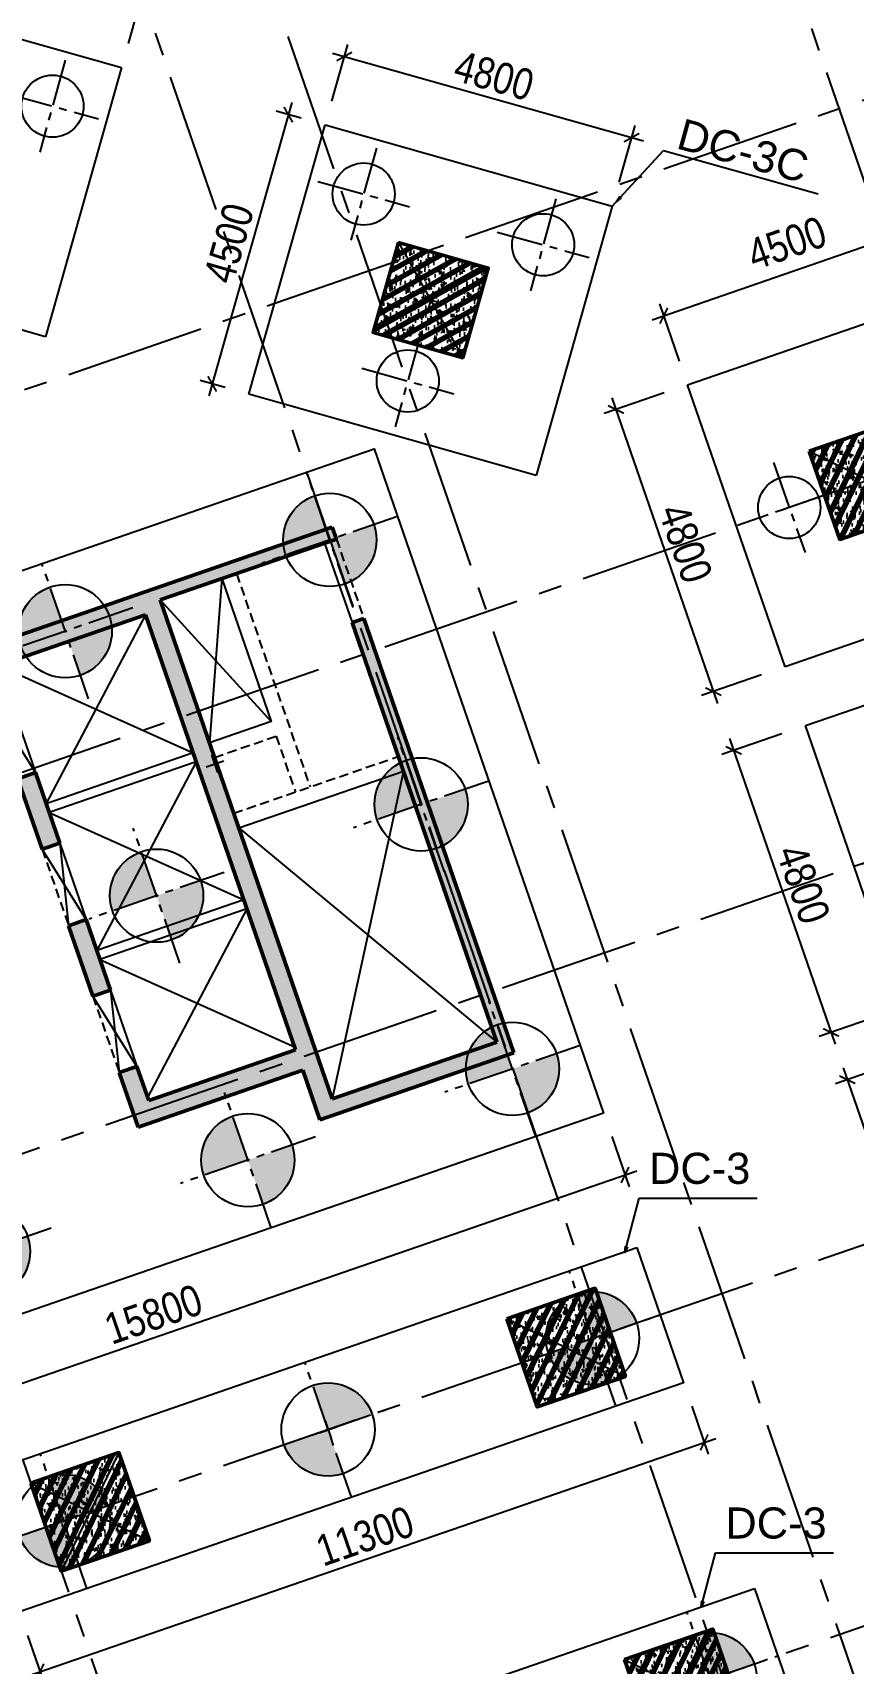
# Model space of a CAD drawing. Header units: millimetres. Extents: x -1534340 to 1713810, y -1348191 to 1114081.
# Drawn here: x 717442 to 730641, y -314126 to -287899 of the extents above; entities that cross this region are included whole.
import ezdxf
from ezdxf.xclip import XClip

# ---------------------------------------------------------------- set-up
doc = ezdxf.new("R2010")
doc.units = ezdxf.units.MM
doc.header["$LTSCALE"] = 100
doc.header["$XCLIPFRAME"] = 0
doc.header["$PDMODE"] = 32
doc.header["$PDSIZE"] = 2.5
for name, pattern in [('CENTER2', [1.125, 0.75, -0.125, 0.125, -0.125]), ('DASHED', [4.5, 3, -1.5]), ('HIDDEN', [0.375, 0.25, -0.125])]:
    doc.linetypes.add(name, pattern=pattern)
for name, color, linetype in [('ccu11-Dim', 8, 'Continuous'), ('ccu11-Khuat', 9, 'DASHED'), ('ccu11-Manh', 8, 'Continuous'), ('ccu11-Thay', 7, 'Continuous'), ('ccu12-Hatch', 250, 'Continuous'), ('ccu12-Manh', 8, 'Continuous'), ('ccu12-Pile', 4, 'Continuous'), ('ccu12-Truc', 13, 'CENTER2'), ('KC2-DIM', 251, 'Continuous'), ('KCS_BORDER', 255, 'Continuous'), ('KCS_CENTER_POINT', 7, 'Continuous'), ('KCS_PILE', 8, 'HIDDEN'), ('xref.asix of  podium$0$xref.asix of  podium$0$KT-Hatch', 251, 'Continuous'), ('Xref_ST_MBDV Cot vach 30.7.2022$0$Xref_ST_MBDV Cot vach 30.7.2022|Xref_ST_MBDV Cot vach 30.7.2022|Xref_ST_MBDV Cot vach 30.7.2022|Xref_ST_MBDV Cot vach 30.7.2022|A-WALL-PATT', 251, 'Continuous')]:
    doc.layers.add(name, color=color, linetype=linetype)
for name, color, linetype, lineweight in [('ccu12-Tencaukien', 9, 'Continuous', 15), ('KT-Net cot vach', 6, 'Continuous', 50), ('xref.asix of  podium$0$xref.asix of  podium$0$ST_MBDV Cot vach 220805$0$KT-Net cot vach', 6, 'Continuous', 50)]:
    doc.layers.add(name, color=color, linetype=linetype, lineweight=lineweight)
doc.styles.add('Arial', font='arial.ttf', dxfattribs={"width": 0.7})
doc.styles.add('Arial Narrow', font='ARIALN.TTF')
doc.dimstyles.new('ccu11-100x2', dxfattribs={"dimscale": 100, "dimtxt": 2.5, "dimasz": 1, "dimexe": 1, "dimexo": 2, "dimgap": 1, "dimtad": 1, "dimdec": 0, "dimlfac": 0.5, "dimrnd": 5, "dimdsep": 46, "dimtxsty": 'Arial', "dimblk": 'ARCHTICK', "dimcen": -1, "dimdle": 1, "dimclrd": 256, "dimclre": 256, "dimclrt": 31, "dimadec": 0, "dimazin": 2, "dimtfac": 0.1, "dimtdec": 0, "dimtmove": 0, "dimatfit": 1, "dimldrblk": 'ARCHTICK', "dimfxl": 1, "dimtvp": 0.8333333333333334, "dimtolj": 1, "dimtzin": 12, "dimarcsym": 0})
doc.dimstyles.new('ccu12-200', dxfattribs={"dimscale": 200, "dimtxt": 2.5, "dimasz": 1, "dimexe": 1, "dimexo": 2, "dimgap": 1, "dimtad": 1, "dimdec": 0, "dimrnd": 5, "dimdsep": 46, "dimtxsty": 'Arial Narrow', "dimblk": 'ARCHTICK', "dimcen": -1, "dimdle": 1, "dimclrd": 256, "dimclre": 256, "dimclrt": 3, "dimadec": 0, "dimazin": 2, "dimtfac": 0.1, "dimtdec": 0, "dimtmove": 0, "dimatfit": 1, "dimldrblk": 'ARCHTICK', "dimfxl": 1, "dimtvp": 0.8333333333333334, "dimtolj": 1, "dimtzin": 12, "dimarcsym": 0})
doc.dimstyles.new('CCU_1-300', dxfattribs={"dimscale": 200, "dimtxt": 2.5, "dimasz": 1, "dimexe": 1, "dimexo": 2, "dimgap": 0.5, "dimtad": 1, "dimdec": 0, "dimrnd": 5, "dimdsep": 46, "dimtxsty": 'Arial Narrow', "dimblk": 'ARCHTICK', "dimcen": -1, "dimdle": 1, "dimclrd": 256, "dimclre": 256, "dimclrt": 3, "dimadec": 0, "dimazin": 2, "dimtfac": 0.1, "dimtdec": 0, "dimtix": 1, "dimtmove": 2, "dimatfit": 1, "dimfxl": 1, "dimtvp": 0.8333333333333334, "dimtolj": 1, "dimtzin": 12, "dimarcsym": 0})
pattern_1 = [(49.99999999999999, (550, -550), (286.9040730403014, -25.10085399303804), [30, -330]), (355, (550, -550), (-55.50053344520001, 300.8768534800047), [24, -264]), (100.4514, (573.908672, -552.091736), (231.4037526856086, 275.7758168243814), [25.496076, -280.4568448]), (46.18420000000001, (550, -470), (426.8964194502578, -66.20760573160723), [45, -495]), (96.6356, (585.574698, -475.5173228), (373.8650822194813, 389.6471483601767), [38.2441152, -420.6852]), (351.1842, (550, -470), (373.8647780534509, 389.6474403701299), [36, -396]), (21, (590, -490), (238.7628208473847, -161.0475562661355), [30, -330]), (326.0000000000001, (590, -490), (97.32613276863269, 290.0600180187412), [24, -264]), (71.4514, (609.8968932, -503.4206424), (336.089051432596, 129.012198683981), [25.496076, -280.4568448]), (37.50000000000001, (550, -550), (4.863942126916267, 133.1575415325246), [0, -260.8, 0, -268, 0, -265]), (7.499999999999999, (550, -550), (105.2278149768594, 157.7646847529441), [0, -152.8, 0, -254.8, 0, -101]), (327.5, (460.8, -550), (213.5289744689636, -9.021948693751902), [0, -100, 0, -312, 0, -414]), (317.5, (420.8, -550), (233.2744677369545, 40.04199293292709), [0, -130, 0, -207.2, 0, -294]), (45, (550, -550), (-120.2081528017131, 120.2081528017131), []), (45, (550, -501), (-120.2081528017131, 120.2081528017131), [])]

# ---------------------------------------------------------------- blocks, each defined once
blk = doc.blocks.new('Xref_ST_MBDV Cot vach 30.7.2022$0$Tuong Vay01-flat-1')
at = {"layer": 'Xref_ST_MBDV Cot vach 30.7.2022$0$Xref_ST_MBDV Cot vach 30.7.2022|Xref_ST_MBDV Cot vach 30.7.2022|Xref_ST_MBDV Cot vach 30.7.2022|Xref_ST_MBDV Cot vach 30.7.2022|A-WALL-PATT'}
h = blk.add_hatch(dxfattribs=at)
h.set_pattern_fill('ACET-2D-VATLIEU04', color=256, scale=50, pattern_type=2)
h.set_pattern_definition([(49.99999999999999, (-11139561.83942936, -1407213.44759845), (-225.902473859489, 189.5546824974008), [37.49999998626113, -412.4999998488724]), (355, (-11139561.83942936, -1407213.44759845), (32.12721218541265, 367.2157156157773), [29.99999999490911, -329.9999999440002]), (100.4514, (-11139531.95358936, -1407216.06226845), (-341.2315265778452, -62.9441868767608), [31.87009499667636, -350.57105596344]), (46.18420000000001, (-11139561.83942936, -1407113.44759845), (-319.1804974675179, 306.2520974436775), [56.24999996954708, -618.749999665018]), (96.6356, (-11139517.37105686, -1407120.34425195), (-516.9959221575409, -60.14402179722674), [47.80514400473094, -525.8565000520404]), (351.1842, (-11139561.83942936, -1407113.44759845), (84.74077420309186, 546.3954293043353), [45.00000000792112, -495.0000000871323]), (21, (-11139511.83942936, -1407138.44759845), (-105.6808218676597, 275.3079533968121), [37.49999999934682, -412.499999992815]), (326.0000000000001, (-11139511.83942936, -1407138.44759845), (206.1288045682013, 305.5985201385338), [30.00000001746614, -330.0000001921275]), (71.4514, (-11139486.96831286, -1407155.22340145), (-328.9637652803212, 110.3801005582791), [31.87009499870726, -350.5710559857798]), (37.50000000000001, (-11139561.83942936, -1407213.44759845), (-78.13452938385308, 101.8269011885859), [0, -325.9999998517854, 0, -334.9999998476936, 0, -331.2499998493985]), (7.499999999999999, (-11139561.83942936, -1407213.44759845), (-23.27934638224542, 176.8241910238285), [0, -191.0000000278261, 0, -318.5000000464012, 0, -126.2500000183929]), (327.5, (-11139673.33942936, -1407213.44759845), (71.94441751949489, 112.9301145330537), [0, -125.0000000614986, 0, -390.0000001918756, 0, -517.5000002546042]), (317.5, (-11139723.33942936, -1407213.44759845), (158.0205495897681, 172.4491691102739), [0, -162.4999999478019, 0, -258.9999999168043, 0, -367.4999998819521]), (45, (-11139561.83942936, -1407213.44759845), (-150.2601910028607, 150.2601910026278), []), (45, (-11139561.83942936, -1407152.19759845), (-150.2601910028607, 150.2601910026278), [])])
h.paths.add_polyline_path([(-82665.42454257607, -118500.0088302612), (-81837.41861176863, -121132.0343658989), (-80902.71611081436, -123728.0834242017), (-79862.87874617614, -126283.8385967175), (-78719.63840653747, -128795.0430432414), (-77474.89874527603, -131257.5152608277), (-76130.7324262727, -133667.1548922951), (-74689.37767251953, -136019.9495540815), (-73153.2345392555, -138311.981517314), (-71524.86091735773, -140539.4342316107), (-69806.96827445179, -142698.5986796832), (-68002.4171395041, -144785.8795539467), (-66114.21234000102, -146797.8012427511), (-64145.497998368, -148731.0136179249), (-62099.55229647644, -150582.2976132843), (-59979.78201714717, -152348.5705846979), (-57789.71687134914, -154026.8914431464), (-55533.00362077914, -155614.4655520306), (-53213.40000534989, -157108.6493807235), (-50834.76848621853, -158506.954906286), (-48401.06981415115, -159807.0537564463), (-45916.35643433966, -161006.7810866404), (-43384.76573854871, -162104.1391847725), (-40810.51317570359, -163097.3007977149), (-38197.88523275405, -163984.6121738681), (-35551.23229684308, -164764.5958169776), (-32874.96141154505, -165435.9529462866), (-30173.5289383363, -165997.5656592443), (-27451.44813587703, -166448.4963081502), (-24701.85157574899, -166789.3238736566), (-4396.734290909022, -168938.2567786218), (36420.01678077132, -167648.2249503911), (41836.4863632936, -160718.6374020646), (12445.38596707024, -24367.66042796941), (8472.910947457654, -9248.974452903174), (-4718.707271176856, -5521.400683149928), (-10557.45827306993, -9946.818014640827), (-34021.18647153303, -27848.24941525888), (-39776.65152562223, -32008.57135346811), (-41248.85870469548, -35293.77142358455), (-45787.31564925052, -38574.38242801698), (-49368.4870454669, -38942.00303377653), (-57644.18705056235, -44924.06981060421), (-59844.65461433306, -46601.45355761005), (-61968.93197572604, -48362.30333496258), (-64019.60134904832, -50208.3517090485), (-65993.2459566202, -52136.53199238679), (-67886.59205765836, -54143.61763671576), (-69696.47008413821, -56226.27801198442), (-71419.8706161473, -58381.05012253253), (-73053.93764149398, -60604.33085121214), (-74595.93274202198, -62892.42844269238), (-76043.29574720934, -65241.53179885377), (-77393.615911806, -67647.72832025355), (-78644.64476583898, -70107.01135663176), (-79794.29917307012, -72615.28586126259), (-80840.66479975358, -75168.37520986283), (-81781.99930225872, -77762.02815519366), (-82616.73522835784, -80391.9259061541), (-83343.48262714595, -83053.68931881292), (-83961.03136360087, -85742.88618860021), (-84468.3531336058, -88455.03863057657), (-84864.60300002433, -91185.62932156771), (-85149.1148865223, -93930.11565387133), (-85321.41487544402, -96683.60341540864), (-85381.30445068702, -99529.50948559865), (-85328.50406530127, -102200.8374458619), (-85163.21024433896, -104955.3926120612), (-84885.69993967563, -107700.5945179402), (-84496.42936686985, -110432.1923394061), (-83996.04728951491, -113145.6335586284), (-83385.3738030456, -115836.3975027683)], flags=16)
h.paths.add_polyline_path([(-83625.45879450254, -118780.6341908188), (-82785.20518665202, -121451.592054751), (-81836.67593448795, -124086.0436255364), (-80781.45706173405, -126679.6041032514), (-79621.30565389246, -129227.9548506811), (-78358.15352366865, -131726.8525110248), (-76994.10399421491, -134172.1360737709), (-75531.42839684151, -136559.7338032422), (-73972.56228888594, -138885.6700187323), (-72320.10139823705, -141146.0717144171), (-70576.79730102606, -143337.1750085717), (-68745.55283991061, -145455.3314108832), (-66829.41729043424, -147497.0138977058), (-64831.58128353581, -149458.8227850739), (-62755.37149274349, -151337.4913895966), (-60604.24509477988, -153129.8914679771), (-58381.7840128839, -154833.0384259534), (-56091.68895242736, -156444.0962880657), (-53737.77323871478, -157960.3824199464), (-51323.95646727085, -159379.3719952791), (-48854.25797718205, -160698.7021999834), (-46332.79015832208, -161916.1761666269), (-43763.75160367042, -163029.7666325136), (-41151.42011806555, -164037.6193153583), (-38500.14559506811, -164938.0560009221), (-35814.34277378954, -165729.5773374715), (-33098.48388773762, -166410.8653324069), (-30357.09121792205, -166980.7855469028), (-27594.72956264392, -167438.3889849058), (-24815.98988816142, -167782.8289991841), (-4433.735052675009, -169939.9255319908), (36919.56229590811, -168632.9359166666), (42912.68845487945, -160965.5998827359), (13418.22973546013, -24135.12373521132), (9294.838300889242, -8442.070929647249), (-4925.935208282433, -4423.687328800617), (-11162.76267831214, -9150.82235655561), (-34617.47974592447, -27045.37879939191), (-40579.63196872547, -31355.10398377781), (-42051.83914779872, -34640.30405389448), (-46155.98199344426, -37606.97231750819), (-49737.15338966064, -37974.59292326774), (-58240.31235744618, -44121.0777798905), (-60467.11885703541, -45818.53930653841), (-62622.81900685839, -47605.43596977205), (-64703.8232677374, -49478.79233927629), (-66706.66158131324, -51435.49383058609), (-68628.013630962, -53472.26783320424), (-70464.66541309468, -55585.73726807744), (-72213.55809716694, -57772.38228180911), (-73871.79587351345, -60028.54927773564), (-75436.60120790266, -62350.49395546387), (-76905.37393212318, -64734.34577669739), (-78275.66833624989, -67176.13529814105), (-79545.20269040763, -69671.7966022063), (-80711.86304414831, -72217.17406733404), (-81773.70674647763, -74808.02928769216), (-82728.96568063274, -77440.04813065287), (-83576.04920824617, -80108.84792049509), (-84313.5468179807, -82809.98473610263), (-84940.23047422245, -85538.9608107484), (-85455.05666192248, -88291.23202148662), (-85857.16812421381, -91062.21545574092), (-86145.88844638877, -93847.29761108034), (-86320.75738810934, -96641.83923533), (-86381.51240370423, -99528.87035845965), (-86327.91179009154, -102240.684236032), (-86160.19218073785, -105035.6641918905), (-85878.57688103244, -107821.473743778), (-85483.548480995, -110593.4755141111), (-84975.76463904232, -113347.0545681345), (-84356.0573821161, -116077.6233250971)])
blk = doc.blocks.new('Grid-ST-flat-3')
at = {"layer": 'ccu12-Truc', "ltscale": 30}
for p, q in [((361622.2284453711, -32650.90975400561), (374729.8888652187, -70616.82275023795)), ((354060.2251921427, -35261.67722702224), (370215.9049475128, -82056.07930523856)), ((352169.7243788354, -35914.36909527634), (368325.4041342058, -82708.77117349271)), ((343189.8455156267, -39014.65546948352), (361219.3016763728, -91236.39007851167)), ((371917.5285306431, -44030.56765644264), (347796.6934022298, -52358.24085405766)), ((373810.3320323362, -49513.02102186112), (349695.2078323849, -57838.72253210988)), ((375703.1355340295, -54995.47438727948), (343807.6216429826, -66007.34088114498)), ((377595.9390357225, -60477.92775269796), (312746.7367284151, -82866.99351539748)), ((377787.2916931123, -66547.80383867014), (314639.5431473439, -88349.44587364572))]:
    blk.add_line(p, q, dxfattribs=at)
blk = doc.blocks.new('LOI-B2-T1-PN')
at = {"layer": 'xref.asix of  podium$0$xref.asix of  podium$0$KT-Hatch'}
h = blk.add_hatch(dxfattribs=at)
h.set_pattern_fill('BTCT', color=256, scale=40)
h.set_pattern_definition([(49.99999999999999, (106559.8543703835, -42147.03074568091), (286.9040730403014, -25.10085399303804), [30, -330]), (355, (106559.8543703835, -42147.03074568091), (-55.50053344520001, 300.8768534800047), [24, -264]), (100.4514, (106583.7630423829, -42149.12248168094), (231.4037526856086, 275.7758168243814), [25.496076, -280.4568448]), (46.18420000000001, (106559.8543703835, -42067.03074568091), (426.8964194502578, -66.20760573160723), [45, -495]), (96.6356, (106595.4290683828, -42072.54806848092), (373.8650822194813, 389.6471483601767), [38.2441152, -420.6852]), (351.1842, (106559.8543703835, -42067.03074568091), (373.8647780534509, 389.6474403701299), [36, -396]), (21, (106599.8543703835, -42087.03074568091), (238.7628208473847, -161.0475562661355), [30, -330]), (326.0000000000001, (106599.8543703835, -42087.03074568091), (97.32613276863269, 290.0600180187412), [24, -264]), (71.4514, (106619.7512635831, -42100.45138808095), (336.089051432596, 129.012198683981), [25.496076, -280.4568448]), (37.50000000000001, (106559.8543703835, -42147.03074568091), (4.863942126916267, 133.1575415325246), [0, -260.8, 0, -268, 0, -265]), (7.499999999999999, (106559.8543703835, -42147.03074568091), (105.2278149768594, 157.7646847529441), [0, -152.8, 0, -254.8, 0, -101]), (327.5, (106470.6543703843, -42147.03074568091), (213.5289744689636, -9.021948693751902), [0, -100, 0, -312, 0, -414]), (317.5, (106430.6543703843, -42147.03074568091), (233.2744677369545, 40.04199293292709), [0, -130, 0, -207.2, 0, -294]), (45, (106559.8543703835, -42147.03074568091), (-106.0660171779821, 106.0660171779821), []), (45, (106630.5650483835, -42147.03074568091), (-106.0660171779821, 106.0660171779821), [])])
h.paths.add_polyline_path([(49433.65392537601, 3363.971816275036), (49622.70400670543, 3429.241003099829), (52034.40045988187, -3556.159502078313), (48915.07411792129, -4633.101084687049), (48640.94353325665, -3839.090743097011), (45994.24239462428, -4752.85935864388), (45691.49887049571, -3875.972566526849), (45975.07399249263, -3778.068786289543), (46163.59643967636, -4324.117936077528), (48526.72245631367, -3508.253100767964), (46111.76254379749, 3486.599908476695), (43748.63652716018, 2670.735073167132), (43919.09460751154, 2177.008775634924), (43635.51948551461, 2079.104995397851), (43350.84032822028, 2903.668935258873), (49116.86780881323, 4894.379133414477), (49182.13699563965, 4705.32905208366), (46346.385775676, 3726.291249711998), (49117.06275638752, -4298.884702786105), (51763.76389501989, -3385.116087239236)])
h.paths.add_polyline_path([(45550.82427813113, -2549.2432576383), (45267.2491561342, -2647.147037875606), (44875.63403518684, -1512.846549890004), (45159.2091571819, -1414.942769652931)], flags=17)
h.paths.add_polyline_path([(44734.9594428204, -186.1172410016879), (44451.38432082534, -284.0210212389939), (44059.76919987611, 850.2794667466078), (44343.34432187304, 948.1832469836809)], flags=17)
h.paths.add_polyline_path([(42855.74765053205, -4855.010368898511), (42572.17252853513, -4952.914149135584), (42759.82144065574, -5496.433132962091), (40396.69542402029, -6312.297968271887), (37981.73551150225, 682.555040972773), (40344.86152813956, 1498.419876282569), (40516.19314355403, 1002.163412788883), (40799.76826555096, 1100.067193025956), (40514.21557319351, 1927.161298848689), (37583.93931256421, 915.4889030647464), (40227.34137896635, -6741.039390838239), (43157.61763959564, -5729.366995054064)])
h.paths.add_polyline_path([(42431.49793617055, -3626.184840247501), (42147.92281417362, -3724.088620484574), (41756.30769322626, -2589.788132498972), (42039.88281522132, -2491.884352261899)], flags=17)
h.paths.add_polyline_path([(41615.63310086168, -1263.058823610656), (41332.05797886476, -1360.962603847962), (40940.44285791554, -226.6621158623602), (41224.01797991246, -128.7583356250543)], flags=17)
at = {"ltscale": 0.5}
for points in [[(47338.89869169029, 4068.954476753715), (48131.91931109922, 1771.995990066498), (47139.40639508469, 1429.33276302478)], [(46878.6754889877, 1265.261452838255), (44515.54947235039, 449.3966175308451)], [(46927.62737910636, 1123.473891840084), (44564.50136246951, 307.6090565305785)], [(47612.56603217917, 58.84123054385418), (50259.30912839295, 972.4882855381584)], [(47694.5403242968, -1097.86456379859), (45331.41430765949, -1913.729399106058)], [(47743.49221441522, -1239.652124796819), (45380.36619777861, -2055.516960106383)]]:
    blk.add_lwpolyline(points, dxfattribs=at)
at = {"layer": 'ccu11-Khuat', "ltscale": 0.5}
blk.add_line((47575.21129335393, 4150.540960284707), (48759.82455109805, 719.3471057733987), dxfattribs=at)
at = {"layer": 'ccu11-Khuat', "color": 6, "ltscale": 0.5}
for points in [[(49182.13699563779, 4705.32905208302), (49622.70400670543, 3429.241003099829)], [(44451.38432082534, -284.021021238761), (44875.63403518684, -1512.846549889771)], [(45267.2491561342, -2647.147037875839), (45691.49887049431, -3875.972566527314)]]:
    blk.add_lwpolyline(points, dxfattribs=at)
at = {"layer": 'ccu11-Khuat', "ltscale": 0.5}
for points in [[(47220.99287861586, 1193.020161361084), (48213.49494131166, 1535.679641314899), (48523.45610908046, 637.753493136086)], [(47530.99040205311, 295.1575790462084), (50177.7334982669, 1208.804634040513)]]:
    blk.add_lwpolyline(points, dxfattribs=at)
at = {"layer": 'ccu11-Thay', "color": 6, "ltscale": 0.5}
for points in [[(48993.08691430837, 4640.059865258751), (49433.65392537601, 3363.971816275036)], [(43919.09460751223, 2177.00877563213), (44343.34432187374, 948.1832469808869)], [(44734.95944282226, -186.1172410009895), (45159.20915718377, -1414.942769652233)], [(45550.82427813089, -2549.243257638416), (45975.07399249123, -3778.068786290009)]]:
    blk.add_lwpolyline(points, dxfattribs=at)
at = {"layer": 'ccu12-Manh', "ltscale": 0.5}
for points in [[(47338.89869169029, 4068.954476753657), (47139.40639508469, 1429.33276302478)], [(46346.385775676, 3726.291249711998), (48131.91931109922, 1771.995990066498)], [(46110.88900873368, 3489.130074438057), (44514.67593728798, 451.9267834898783)], [(43747.76299209637, 2673.265239128261), (46877.80195392435, 1267.791618800664)], [(46927.62737910636, 1123.473891840084), (45331.41430766066, -1913.729399108095)], [(50259.30897807376, 972.4882336484152), (49117.06275638752, -4298.884702786105)], [(44564.50136246905, 307.6090565302875), (47694.54032429704, -1097.86456379731)], [(47612.76617613016, 58.91031958063832), (51763.76389501989, -3385.116087239236)], [(47743.49221441639, -1239.652124796412), (46147.27914297068, -4276.855415744591)], [(45380.36619777908, -2055.516960106208), (48510.40515960706, -3460.990580433805)]]:
    blk.add_lwpolyline(points, dxfattribs=at)
at = {"layer": 'KC2-DIM', "ltscale": 0.5}
for points in [[(44343.3443218735, 948.1832469813526), (43635.51948551508, 2079.104995394708)], [(44734.95944282203, -186.1172410005238), (44875.63403518661, -1512.846549889422)], [(45159.2091571833, -1414.942769651767), (44451.38432082511, -284.0210212384118)], [(45550.82427813066, -2549.243257637951), (45691.49887049408, -3875.972566526965)], [(45975.07399249123, -3778.068786289659), (45267.24915613374, -2647.147037875489)]]:
    blk.add_lwpolyline(points, dxfattribs=at)
at = {"layer": 'xref.asix of  podium$0$xref.asix of  podium$0$ST_MBDV Cot vach 220805$0$KT-Net cot vach', "extrusion": (-3.35282951705558e-09, 1.998521292752062e-08, 0.9999999999999999)}
for p, q in [((49116.86780881323, 4894.379133414477), (43350.84032822028, 2903.668935258873)), ((49182.13699563965, 4705.32905208366), (46346.385775676, 3726.291249711998)), ((46346.385775676, 3726.291249711998), (49117.06275638752, -4298.884702786105)), ((46111.76254379749, 3486.599908476695), (43748.63652716018, 2670.735073167132)), ((48526.72245631367, -3508.253100767964), (46111.76254379749, 3486.599908476695)), ((52034.40045988187, -3556.159502078313), (49622.70400670543, 3429.241003099829)), ((51763.76389501989, -3385.116087239236), (49433.65392537601, 3363.971816275036)), ((49117.06275638752, -4298.884702786105), (51763.76389501989, -3385.116087239236)), ((46163.59643967636, -4324.117936077528), (48526.72245631367, -3508.253100767964)), ((48915.07411792129, -4633.101084687049), (52034.40045988187, -3556.159502078313)), ((45691.49887049571, -3875.972566526849), (45994.24239462428, -4752.85935864388)), ((45975.07399249263, -3778.068786289543), (46163.59643967636, -4324.117936077528)), ((45994.24239462428, -4752.85935864388), (48640.94353325665, -3839.090743097011)), ((48915.07411792129, -4633.101084687049), (48640.94353325665, -3839.090743097011))]:
    blk.add_line(p, q, dxfattribs=at)
at = {"layer": 'xref.asix of  podium$0$xref.asix of  podium$0$ST_MBDV Cot vach 220805$0$KT-Net cot vach', "color": 6, "extrusion": (-3.35282951705558e-09, 1.998521292752062e-08, 0.9999999999999999)}
for p, q in [((49182.13699563965, 4705.32905208366), (49116.86780881323, 4894.379133414477)), ((44059.76919987611, 850.2794667466078), (44451.38432082534, -284.0210212389939)), ((44343.34432187304, 948.1832469836809), (44734.9594428204, -186.1172410016879)), ((44875.63403518684, -1512.846549890004), (45267.2491561342, -2647.147037875606)), ((45159.2091571819, -1414.942769652931), (45550.82427813113, -2549.2432576383))]:
    blk.add_line(p, q, dxfattribs=at)
at = {"layer": 'xref.asix of  podium$0$xref.asix of  podium$0$ST_MBDV Cot vach 220805$0$KT-Net cot vach', "color": 6}
for p, q in [((49433.65392537601, 3363.971816275036), (49622.70400670543, 3429.241003099829)), ((44343.34432187304, 948.1832469836809), (44059.76919987611, 850.2794667466078)), ((44734.9594428204, -186.1172410016879), (44451.38432082534, -284.0210212389939)), ((45159.2091571819, -1414.942769652931), (44875.63403518684, -1512.846549890004)), ((45550.82427813113, -2549.2432576383), (45267.2491561342, -2647.147037875606))]:
    blk.add_line(p, q, dxfattribs=at)
at = {"layer": 'xref.asix of  podium$0$xref.asix of  podium$0$ST_MBDV Cot vach 220805$0$KT-Net cot vach'}
blk.add_line((45975.07399249263, -3778.068786289543), (45691.49887049571, -3875.972566526849), dxfattribs=at)
blk = doc.blocks.new('D1500.')
at = {"layer": 'ccu12-Hatch', "ltscale": 0.5}
h = blk.add_hatch(color=256, dxfattribs=at)
h.dxf.hatch_style = 1
h.paths.add_polyline_path([(750, 0, 0.414213562373095), (0, 750), (0, 0)])
h.paths.add_polyline_path([(0, 0), (-750, 0, 0.414213562373095), (0, -750)])
at = {"layer": 'ccu12-Pile', "color": 13, "linetype": 'CENTER2', "ltscale": 10}
for p, q in [((0, 1150), (0, -1150)), ((1150, 0), (-1150, 0))]:
    blk.add_line(p, q, dxfattribs=at)
at = {"layer": 'ccu12-Pile', "ltscale": 0.5}
blk.add_circle((0, 0), 750, dxfattribs=at)
blk = doc.blocks.new('D1500')
at = {"layer": 'ccu12-Pile', "rotation": 270}
blk.add_blockref('D1500.', (-4.256744291633368, 0.01587060443125665), dxfattribs=at)
blk = doc.blocks.new('DC-3-2-1500')
at = {"elevation": -0.001871341296829975}
blk.add_lwpolyline([(-1150, 5649.999999999971), (1149.999999999884, 5649.999999999942), (1149.999999999884, -5650.000000000058), (-1150, -5650.000000000029)], close=True, dxfattribs=at)
at = {"layer": 'KCS_CENTER_POINT'}
for p, q in [((0, -150.0000000001164, -0.001871341296829975), (0, 149.9999999999709, -0.001871341296829975)), ((-150.0000000001164, -5.820766091346741e-11, -0.001871341296829975), (150, -2.91038304567337e-11, -0.001871341296829975))]:
    blk.add_line(p, q, dxfattribs=at)
at = {"layer": 'KCS_PILE'}
for p in [(-1.164153218269348e-10, 4499.999999999942, -0.001871341296829975), (0, 0, -0.001871341296829975), (0, -4500.000000000087, -0.001871341296829975)]:
    blk.add_blockref('D1500', p, dxfattribs=at)
blk = doc.blocks.new('DTM-1')
at = {"elevation": 0.00374268259365779}
blk.add_lwpolyline([(-3881.306629814033, 8254.45145265758), (11053.64979525229, 13410.71721206355), (14741.35885108316, 2729.387616680906), (-193.5975742262381, -2426.878142537433)], close=True, dxfattribs=at)
at = {"layer": 'KCS_PILE', "rotation": 19.04713795401927}
for p in [(10341.90965184021, 11948.38142014795, 0.00374268259365771), (6088.282821918459, 10479.82471652032, 0.003742682593657726), (1834.655991996697, 9011.268012892659, 0.003742682593657743), (-2418.970837925095, 7542.711309265025, 0.003742682593657783), (11810.46635546775, 7694.754590226163, 0.00374268259365771), (7556.839525546005, 6226.197886598529, 0.003742682593657726), (3303.212695624243, 4757.641182970867, 0.003742682593657743), (-950.414134297549, 3289.084479343233, 0.003742682593657783), (13279.0230590953, 3441.127760304342, 0.00374268259365771), (9025.396229173552, 1972.571056676708, 0.003742682593657726), (4771.769399251789, 504.0143530490459, 0.003742682593657743), (518.1425693299971, -964.5423505785875, 0.003742682593657783)]:
    blk.add_blockref('D1500', p, dxfattribs=at)
blk = doc.blocks.new('*U160')
h = blk.add_hatch()
h.set_pattern_fill('VATLIEU04', color=250, scale=40, style=0, pattern_type=2)
h.set_pattern_definition(pattern_1)
h.paths.add_polyline_path([(-475, 475), (1025, 475), (1025, -1025), (-475, -1025)])
at = {"color": 6, "ltscale": 0.25}
blk.add_lwpolyline([(-475, 475), (1025, 475), (1025, -1025), (-475, -1025)], close=True, dxfattribs=at)
at = {"layer": 'Defpoints', "linetype": 'ByBlock', "ltscale": 30}
for p, q in [((1025, 475), (-475, -1025)), ((-475, 475), (1025, -1025))]:
    blk.add_line(p, q, dxfattribs=at)
blk = doc.blocks.new('*U151')
h = blk.add_hatch()
h.set_pattern_fill('VATLIEU04', color=250, scale=40, style=0, pattern_type=2)
h.set_pattern_definition(pattern_1)
h.paths.add_polyline_path([(-475, 475), (1025, 475), (1025, -1025), (-475, -1025)])
at = {"color": 6, "ltscale": 0.25}
blk.add_lwpolyline([(-475, 475), (1025, 475), (1025, -1025), (-475, -1025)], close=True, dxfattribs=at)
at = {"layer": 'Defpoints', "linetype": 'ByBlock', "ltscale": 30}
for p, q in [((1025, 475), (-475, -1025)), ((-475, 475), (1025, -1025))]:
    blk.add_line(p, q, dxfattribs=at)
blk = doc.blocks.new('MBDV-B1-T1-PN')
at = {"layer": 'KT-Net cot vach'}
for name, p, rotation in [('*U160', (50507.94334054622, 8886.103875764413), 344.2212204098554), ('*U151', (57391.73514500447, 5823.388029050664), 19.04713795399666), ('*U151', (52528.30691644386, -8127.581932688248), 19.04713795399666), ('*U151', (44871.77846938628, -10770.9840538142), 19.04713795399666), ('*U151', (54421.11339610536, -13610.03426996863), 19.04713795399666)]:
    blk.add_blockref(name, p, dxfattribs=dict(at, rotation=rotation))
blk = doc.blocks.new('_ARCHTICK')
at = {"color": 0, "linetype": 'ByBlock', "const_width": 0.15}
blk.add_lwpolyline([(-0.5, -0.5), (0.5, 0.5)], dxfattribs=at)
blk = doc.blocks.new('*D812')
at = {"layer": 'Defpoints', "color": 0, "transparency": 16777216}
for p in [(727910.300477471, -309612.1193630442), (728241.9182494858, -310572.6394770027), (717228.9708823329, -313299.8284188156)]:
    blk.add_point(p, dxfattribs=at)
at = {"layer": 'KC2-DIM', "lineweight": -2, "transparency": 16777216}
for p, q in [((728040.8388511266, -309990.2195257039), (728307.1874363136, -310761.6895583326)), ((717371.5385730178, -314325.617719602), (728430.9683308157, -310507.3702901748)), ((717359.5092559885, -313677.9285814754), (717625.8578411755, -314449.398614104))]:
    blk.add_line(p, q, dxfattribs=at)
at = {"layer": 'KC2-DIM', "lineweight": -2, "transparency": 16777216, "xscale": 200, "yscale": 200, "zscale": 200}
for p, rotation in [((728241.9182494858, -310572.6394770027), 19.04713795399645), ((717560.5886543477, -314260.3485327741), 199.0471379539965)]:
    blk.add_blockref('_ARCHTICK', p, dxfattribs=dict(at, rotation=rotation))
at = {"layer": 'KC2-DIM', "color": 3, "transparency": 16777216, "insert": (722785.3071491908, -312080.6593020893), "char_height": 500, "attachment_point": 5, "rotation": 19.047137953996447, "style": 'Arial Narrow'}
blk.add_mtext('\\A1;11300', dxfattribs=at)
blk = doc.blocks.new('*D823')
at = {"layer": 'Defpoints', "color": 0, "transparency": 16777216}
for p in [(726624.5369666901, -305275.1008305863), (726968.5035545116, -306271.3888887536), (711689.5805414517, -310431.3665900101)]:
    blk.add_point(p, dxfattribs=at)
at = {"layer": 'KC2-DIM', "lineweight": -2, "transparency": 16777216}
for p, q in [((726755.0753403449, -305653.2009932463), (727033.7727413389, -306460.4389700836)), ((711844.4970479431, -311492.9238350048), (727157.5536358415, -306206.1197019261)), ((711820.1189151065, -310809.4667526701), (712098.8163161005, -311616.7047295074))]:
    blk.add_line(p, q, dxfattribs=at)
at = {"layer": 'KC2-DIM', "lineweight": -2, "transparency": 16777216, "xscale": 200, "yscale": 200, "zscale": 200}
for p, rotation in [((726968.5035545116, -306271.3888887536), 19.04713795387658), ((712033.5471292732, -311427.6546481774), 199.0471379538766)]:
    blk.add_blockref('_ARCHTICK', p, dxfattribs=dict(at, rotation=rotation))
at = {"layer": 'KC2-DIM', "color": 3, "transparency": 16777216, "insert": (719385.0790391669, -308513.6870656662), "char_height": 500, "attachment_point": 5, "rotation": 19.04713795387658, "style": 'Arial Narrow'}
blk.add_mtext('\\A1;15800', dxfattribs=at)
blk = doc.blocks.new('D1000.')
at = {"layer": 'ccu12-Pile', "color": 13, "linetype": 'CENTER2', "ltscale": 10}
for p, q in [((0, 766.6666666666715), (0, -766.6666666666715)), ((766.6666666666861, 0), (-766.666666666657, 0))]:
    blk.add_line(p, q, dxfattribs=at)
at = {"layer": 'ccu12-Pile', "ltscale": 0.5}
blk.add_circle((0, 0), 500.0000000000005, dxfattribs=at)
blk = doc.blocks.new('D1000')
at = {"layer": 'ccu12-Pile', "extrusion": (1.656596232263256e-08, 2.337954153866163e-08, 0.9999999999999996), "rotation": 270.3251979946007}
blk.add_blockref('D1000.', (-2.91038304567337e-11, 1.127204753720119e-26), dxfattribs=at)
blk = doc.blocks.new('DC-3-D1000')
at = {"layer": 'KCS_BORDER'}
for p, q in [((-2400, -2250), (-2400, 2250)), ((-2400, 2250), (2400, 2250)), ((2400, 2250), (2400, -2250)), ((2400, -2250), (-2400, -2250))]:
    blk.add_line(p, q, dxfattribs=at)
at = {"layer": 'KCS_CENTER_POINT'}
for p, q in [((-150, 0), (150, 0)), ((0, -150), (0, 150))]:
    blk.add_line(p, q, dxfattribs=at)
at = {"layer": 'KCS_PILE'}
for p in [(0, 1350), (-1500, -1350), (1500, -1350)]:
    blk.add_blockref('D1000', p, dxfattribs=at)
blk = doc.blocks.new('*D845')
at = {"layer": 'Defpoints', "color": 0, "transparency": 16777216}
for p in [(722144.6715404378, -289384.9321240202), (727075.2778471953, -289587.8749627782), (726763.8016406826, -290690.1666305403)]:
    blk.add_point(p, dxfattribs=at)
at = {"layer": 'KC2-DIM', "lineweight": -2, "transparency": 16777216}
for p, q in [((722253.4410826479, -289000.0046156665), (722510.5325180555, -288090.1767020812)), ((722263.6839927736, -288228.2556851531), (727267.7416013721, -289642.2597338832)), ((726872.5711828927, -290305.2391221866), (727129.6626183003, -289395.4112086013))]:
    blk.add_line(p, q, dxfattribs=at)
at = {"layer": 'KC2-DIM', "lineweight": -2, "transparency": 16777216, "xscale": 200, "yscale": 200, "zscale": 200}
for p, rotation in [((722456.1477469505, -288282.6404562581), 164.2212204098553), ((727075.2778471953, -289587.8749627782), 344.2212204098553)]:
    blk.add_blockref('_ARCHTICK', p, dxfattribs=dict(at, rotation=rotation))
at = {"layer": 'KC2-DIM', "color": 3, "transparency": 16777216, "insert": (724862.3236702995, -288593.3588474342), "char_height": 500, "attachment_point": 5, "rotation": 344.2212204098553, "style": 'Arial Narrow'}
blk.add_mtext('\\A1;4800', dxfattribs=at)
blk = doc.blocks.new('*D846')
at = {"layer": 'Defpoints', "color": 0, "transparency": 16777216}
for p in [(722144.671540438, -289384.9321240203), (720329.8289809008, -293548.3145033932), (720921.0141905752, -293715.366593)]:
    blk.add_point(p, dxfattribs=at)
at = {"layer": 'KC2-DIM', "lineweight": -2, "transparency": 16777216}
for p, q in [((721607.8711018685, -289025.4162802366), (720275.4442097958, -293740.7782575701)), ((721759.7440320842, -289276.1625818103), (721361.0225765866, -289163.4952633085)), ((720536.0866822215, -293606.59705079), (720137.365226724, -293493.9297322882))]:
    blk.add_line(p, q, dxfattribs=at)
at = {"layer": 'KC2-DIM', "lineweight": -2, "transparency": 16777216, "xscale": 200, "yscale": 200, "zscale": 200}
for p, rotation in [((721553.4863307634, -289217.8800344135), 74.22122040985595), ((720329.8289809008, -293548.3145033932), 254.221220409856)]:
    blk.add_blockref('_ARCHTICK', p, dxfattribs=dict(at, rotation=rotation))
at = {"layer": 'KC2-DIM', "color": 3, "transparency": 16777216, "insert": (720599.758793748, -291286.4863956769), "char_height": 500, "attachment_point": 5, "rotation": 74.22122040985595, "style": 'Arial Narrow'}
blk.add_mtext('\\A1;4500', dxfattribs=at)
blk = doc.blocks.new('*D855')
at = {"layer": 'Defpoints', "color": 0, "transparency": 16777216}
for p in [(731697.57596489, -304341.4051211757), (733328.0599148461, -309064.0489647316), (732174.87591279, -309462.1835835986)]:
    blk.add_point(p, dxfattribs=at)
at = {"layer": 'KC2-DIM', "lineweight": -2, "transparency": 16777216}
for p, q in [((731319.4758022302, -304471.9434948313), (730355.3418815038, -304804.8089268705)), ((730479.1227760059, -304550.4896587128), (732240.1450996178, -309651.2336649285)), ((732949.9597521863, -309194.5873383873), (731985.8258314601, -309527.4527704265))]:
    blk.add_line(p, q, dxfattribs=at)
at = {"layer": 'KC2-DIM', "lineweight": -2, "transparency": 16777216, "xscale": 200, "yscale": 200, "zscale": 200}
for p, rotation in [((730544.3919628337, -304739.5397400427), 109.0471379539962), ((732174.87591279, -309462.1835835986), 289.0471379539962)]:
    blk.add_blockref('_ARCHTICK', p, dxfattribs=dict(at, rotation=rotation))
at = {"layer": 'KC2-DIM', "color": 3, "transparency": 16777216, "insert": (731695.4686406109, -306984.9153590947), "char_height": 500, "attachment_point": 5, "rotation": 289.0471379539962, "style": 'Arial Narrow'}
blk.add_mtext('\\A1;4995', dxfattribs=at)
blk = doc.blocks.new('*D856')
at = {"layer": 'Defpoints', "color": 0, "transparency": 16777216}
for p in [(729868.7928581387, -299044.3942057798), (731435.2533420061, -303581.596157697), (730282.0693399501, -303979.730776564)]:
    blk.add_point(p, dxfattribs=at)
at = {"layer": 'KC2-DIM', "lineweight": -2, "transparency": 16777216}
for p, q in [((729490.6926954789, -299174.9325794354), (728526.5587747528, -299507.7980114745)), ((728650.3396692548, -299253.4787433168), (730347.3385267779, -304168.7808578939)), ((731057.1531793464, -303712.1345313527), (730093.0192586202, -304044.9999633918))]:
    blk.add_line(p, q, dxfattribs=at)
at = {"layer": 'KC2-DIM', "lineweight": -2, "transparency": 16777216, "xscale": 200, "yscale": 200, "zscale": 200}
for p, rotation in [((728715.6088560827, -299442.5288246467), 109.0471379539949), ((730282.0693399501, -303979.730776564), 289.0471379539949)]:
    blk.add_blockref('_ARCHTICK', p, dxfattribs=dict(at, rotation=rotation))
at = {"layer": 'KC2-DIM', "color": 3, "transparency": 16777216, "insert": (729834.6738008155, -301595.1834978792), "char_height": 500, "attachment_point": 5, "rotation": 289.04713795399493, "style": 'Arial Narrow'}
blk.add_mtext('\\A1;4800', dxfattribs=at)
blk = doc.blocks.new('*D857')
at = {"layer": 'Defpoints', "color": 0, "transparency": 16777216}
for p in [(727975.9873521217, -293561.9415323503), (729542.4478359892, -298099.1434842675), (728389.2638339334, -298497.2781031344)]:
    blk.add_point(p, dxfattribs=at)
at = {"layer": 'KC2-DIM', "lineweight": -2, "transparency": 16777216}
for p, q in [((727597.887189462, -293692.4799060059), (726633.7532687361, -294025.3453380449)), ((726757.5341632381, -293771.0260698873), (728454.5330207612, -298686.3281844643)), ((729164.3476733294, -298229.6818579232), (728200.2137526035, -298562.5472899622))]:
    blk.add_line(p, q, dxfattribs=at)
at = {"layer": 'KC2-DIM', "lineweight": -2, "transparency": 16777216, "xscale": 200, "yscale": 200, "zscale": 200}
for p, rotation in [((726822.803350066, -293960.0761512172), 109.0471379539952), ((728389.2638339334, -298497.2781031344), 289.0471379539952)]:
    blk.add_blockref('_ARCHTICK', p, dxfattribs=dict(at, rotation=rotation))
at = {"layer": 'KC2-DIM', "color": 3, "transparency": 16777216, "insert": (727941.8682947988, -296112.7308244496), "char_height": 500, "attachment_point": 5, "rotation": 289.04713795399516, "style": 'Arial Narrow'}
blk.add_mtext('\\A1;4800', dxfattribs=at)
blk = doc.blocks.new('*D858')
at = {"layer": 'Defpoints', "color": 0, "transparency": 16777216}
for p in [(714253.794547637, -287155.1952007925), (719184.4008543947, -287358.1380395507), (718872.9246478821, -288460.4297073126)]:
    blk.add_point(p, dxfattribs=at)
at = {"layer": 'KC2-DIM', "lineweight": -2, "transparency": 16777216}
for p, q in [((714362.5640898469, -286770.2676924387), (714619.6555252546, -285860.4397788538)), ((714372.8069999727, -285998.5187619257), (719376.8646085715, -287412.5228106558)), ((718981.694190092, -288075.5021989589), (719238.7856254997, -287165.6742853739))]:
    blk.add_line(p, q, dxfattribs=at)
at = {"layer": 'KC2-DIM', "lineweight": -2, "transparency": 16777216, "xscale": 200, "yscale": 200, "zscale": 200}
for p, rotation in [((714565.2707541495, -286052.9035330307), 164.2212204098567), ((719184.4008543947, -287358.1380395507), 344.2212204098568)]:
    blk.add_blockref('_ARCHTICK', p, dxfattribs=dict(at, rotation=rotation))
at = {"layer": 'KC2-DIM', "color": 3, "transparency": 16777216, "insert": (716971.4466774986, -286363.6219242068), "char_height": 500, "attachment_point": 5, "rotation": 344.2212204098567, "style": 'Arial Narrow'}
blk.add_mtext('\\A1;4800', dxfattribs=at)
blk = doc.blocks.new('MBDV-COC-PN')
at = {"layer": 'KCS_PILE'}
for name, p, rotation in [('D1000', (44617.50031075452, 11667.66863413522), 164.2212204098559), ('D1000', (49621.42099090212, 10253.70327748329), 164.2212204098559), ('D1000', (52508.37730355526, 9437.93171090819), 164.2212204098559), ('D1000', (50330.70473731111, 7247.556812807976), 164.2212204098559), ('D1500', (49080.48179415916, 4693.346737947315, 0.003742682593657731), 19.04713795401927), ('D1000', (56465.33698668098, 5212.622597688285), 109.0471379539967), ('D1500', (44826.85496423743, 3224.790034319682, 0.003742682593657731), 19.04713795401927), ('D1500', (50549.03849778674, 439.7199080255232, 0.003742682593657731), 19.04713795401927), ('D1000', (58358.14249269781, -269.8300757412217), 109.0471379539967), ('D1500', (46295.411667865, -1028.83679560211, 0.003742682593657731), 19.04713795401927), ('D1500', (52017.59520141419, -3813.906921896327, 0.003742682593657731), 19.04713795401927), ('D1500', (47763.96837149246, -5282.463625523902, 0.003742682593657731), 19.04713795401927), ('D1500', (43510.34154157073, -6751.020329151594, 0.003742682593657731), 19.04713795401927), ('D1500', (53303.35871220566, -8150.925454384938, -0.001871341296829865), 289.0471379539969), ('D1500', (49049.73188228335, -9619.482158010884, -0.001871341296829865), 289.0471379539969), ('D1500', (44796.10505236092, -11088.03886163683, -0.001871341296829865), 289.0471379539969), ('D1500', (55196.16512945807, -13633.37781321205, -0.001871341296829865), 289.0471379539969)]:
    blk.add_blockref(name, p, dxfattribs=dict(at, rotation=rotation))
blk = doc.blocks.new('*D861')
at = {"layer": 'ccu11-Dim', "lineweight": -2, "ltscale": 0.5, "transparency": 16777216}
for p, q in [((732099.0758084238, -291715.2846661161), (731780.9028620741, -290793.7070533036)), ((727403.4951376158, -292516.5830250323), (732035.2221302302, -290917.4879478091)), ((727845.448978471, -293183.8413696887), (727527.2760321213, -292262.2637568762))]:
    blk.add_line(p, q, dxfattribs=at)
at = {"layer": 'Defpoints', "color": 0, "ltscale": 0.5, "transparency": 16777216}
for p in [(731846.1720488993, -290982.7571346344), (732229.6141820744, -292093.3848287776), (727975.9873521216, -293561.9415323503)]:
    blk.add_point(p, dxfattribs=at)
at = {"layer": 'ccu11-Dim', "lineweight": -2, "ltscale": 0.5, "transparency": 16777216, "xscale": 200, "yscale": 200, "zscale": 200}
for p, rotation in [((731846.1720488993, -290982.7571346344), 19.04713795322989), ((727592.5452189466, -292451.313838207), 199.0471379532299)]:
    blk.add_blockref('_ARCHTICK', p, dxfattribs=dict(at, rotation=rotation))
at = {"layer": 'ccu11-Dim', "color": 3, "ltscale": 0.5, "transparency": 16777216, "insert": (729570.7777377887, -291286.6757429548), "char_height": 500, "attachment_point": 5, "rotation": 19.047137953229885, "style": 'Arial Narrow'}
blk.add_mtext('\\A1;4500', dxfattribs=at)

msp = doc.modelspace()

# ---------------------------------------------------------------- linework, layer by layer
msp.add_lwpolyline([(729052.5112462037, -312920.4957865774), (729803.1068947236, -315094.571721871), (719121.7772995853, -318782.2807776426), (718371.1816510654, -316608.204842349)], close=True)
at = {"layer": 'KCS_BORDER'}
for p, q in [((727975.9873521216, -293561.9415323503), (732229.6141820439, -292093.3848287244)), ((729542.4478359892, -298099.1434842675), (727975.9873521216, -293561.9415323503)), ((733796.0746659115, -296630.5867806416), (729542.4478359892, -298099.1434842675))]:
    msp.add_line(p, q, dxfattribs=at)
at = {"layer": 'KCS_CENTER_POINT'}
for p, q in [((720232.2113803513, -299706.3219064455), (720515.7865023459, -299608.4181262036)), ((720422.9508314696, -299799.157577322), (720325.0470512277, -299515.5824553272))]:
    msp.add_line(p, q, dxfattribs=at)

# ---------------------------------------------------------------- block references
ref = msp.add_blockref('Xref_ST_MBDV Cot vach 30.7.2022$0$Tuong Vay01-flat-1', (742513.5964638155, -173724.8057649822))
XClip(ref).set_block_clipping_path([(-91541.67363452361, -190955.66829734467), (52438.32550173579, -76158.0499385341)])
for name, p in [('Grid-ST-flat-3', (364182.0231381474, -243129.7985158589)), ('DTM-1', (711883.1781156778, -308004.4884474727)), ('LOI-B2-T1-PN', (673144.6059733587, -300749.453765272))]:
    msp.add_blockref(name, p)
at = {"rotation": 289.0471379539969}
msp.add_blockref('DC-3-2-1500', (722194.3378556422, -310368.9359232829), dxfattribs=at)
at = {"layer": 'ccu11-Manh'}
msp.add_blockref('MBDV-B1-T1-PN', (673144.6059733587, -300749.453765272), dxfattribs=at)
at = {"layer": 'KC2-DIM'}
msp.add_blockref('MBDV-COC-PN', (673144.6059733587, -300749.453765272), dxfattribs=at)
for p, rotation in [((715951.530922828, -289973.0296885432), 164.2212204098559), ((723842.4079156287, -292202.7666117701), 164.2212204098559), ((732778.8365150334, -300578.7168299254), 109.0471379539967)]:
    msp.add_blockref('DC-3-D1000', p, dxfattribs=dict(at, rotation=rotation))
at = {"layer": 'KCS_PILE'}
for name, p, rotation in [('D1000', (729609.9429600398, -295536.8311675838), 109.0471379539967), ('D1500', (728340.7711028168, -314382.8315784841), 289.0471379539969)]:
    msp.add_blockref(name, p, dxfattribs=dict(at, rotation=rotation))

# ---------------------------------------------------------------- texts
at = {"layer": 'ccu12-Tencaukien', "color": 31, "style": 'Arial'}
msp.add_text('DC-3C', height=499.9999999999999, rotation=344.5506935974555, dxfattribs=at).set_placement((727772.4584819332, -289754.7098857375))
for p in [(727354.839816062, -306414.6308216485), (728582.0663137974, -312118.8146792137)]:
    msp.add_text('DC-3', height=499.9999999999999, dxfattribs=at).set_placement(p)

# ---------------------------------------------------------------- dimensions: what is measured, and where the dimension line sits
at = {"layer": 'ccu11-Dim', "ltscale": 0.5}
dim = msp.add_aligned_dim(p1=(727975.9873521216, -293561.9415323503), p2=(732229.6141820743, -292093.3848287777), distance=1174.9560606643047, dimstyle='ccu12-200', dxfattribs=at)
dim.commit()
dim.dimension.update_dxf_attribs({"geometry": '*D861', "text_midpoint": (729570.7777377887, -291286.6757429548)})
at = {"layer": 'KC2-DIM'}
for p1, p2, distance, picture, middle in [((714253.794547637, -287155.1952007925), (718872.9246478821, -288460.4297073126), 1145.4537738559334, '*D858', (716971.4466774986, -286363.6219242068)), ((722144.6715404377, -289384.9321240202), (726763.8016406826, -290690.1666305404), 1145.4537738562456, '*D845', (724862.3236702995, -288593.3588474342)), ((722144.6715404377, -289384.9321240202), (720921.0141905751, -293715.366593), -614.3340726181846, '*D846', (720599.758793748, -291286.4863956769)), ((727975.9873521216, -293561.9415323503), (729542.4478359891, -298099.1434842675), -1219.9772609919505, '*D857', (727941.8682947988, -296112.7308244496)), ((729868.7928581384, -299044.3942057798), (731435.2533420059, -303581.596157697), -1219.9772609920985, '*D856', (729834.6738008155, -301595.1834978792)), ((731697.57596489, -304341.4051211758), (733328.0599148461, -309064.0489647317), -1219.9772609923907, '*D855', (731695.4686406109, -306984.9153590947)), ((711689.5805414517, -310431.3665900101), (726624.5369666901, -305275.1008305863), -1053.9937895378569, '*D823', (719385.0790391669, -308513.6870656662)), ((717228.9708823329, -313299.8284188156), (727910.300477471, -309612.1193630441), -1016.1541398996332, '*D812', (722785.3071491908, -312080.6593020893))]:
    dim = msp.add_aligned_dim(p1=p1, p2=p2, distance=distance, dimstyle='CCU_1-300', dxfattribs=at)
    dim.commit()
    dim.dimension.update_dxf_attribs({"geometry": picture, "text_midpoint": middle})

# ---------------------------------------------------------------- leaders
for points, dimstyle, override in [([(726763.8016406826, -290690.1666305404), (727586.8001662842, -289796.3132228277), (730073.1333564757, -290492.381664892)], 'CCU_1-300', {"dimgap": 0.5, "dimtad": 0}), ([(726967.1258755834, -307517.6358950192), (727196.8401962039, -306645.4932467564), (729092.2678702319, -306645.4932467564)], 'ccu11-100x2', {"dimgap": 1, "dimtad": 0, "dimldrblk": 'Open'}), ([(728194.3523733187, -313221.8197525844), (728424.0666939393, -312349.6771043217), (730319.4943679672, -312349.6771043217)], 'ccu11-100x2', {"dimgap": 1, "dimtad": 0, "dimldrblk": 'Open'})]:
    msp.add_leader(points, dimstyle=dimstyle, override=override, dxfattribs=at)

doc.saveas('drawing.dxf')
